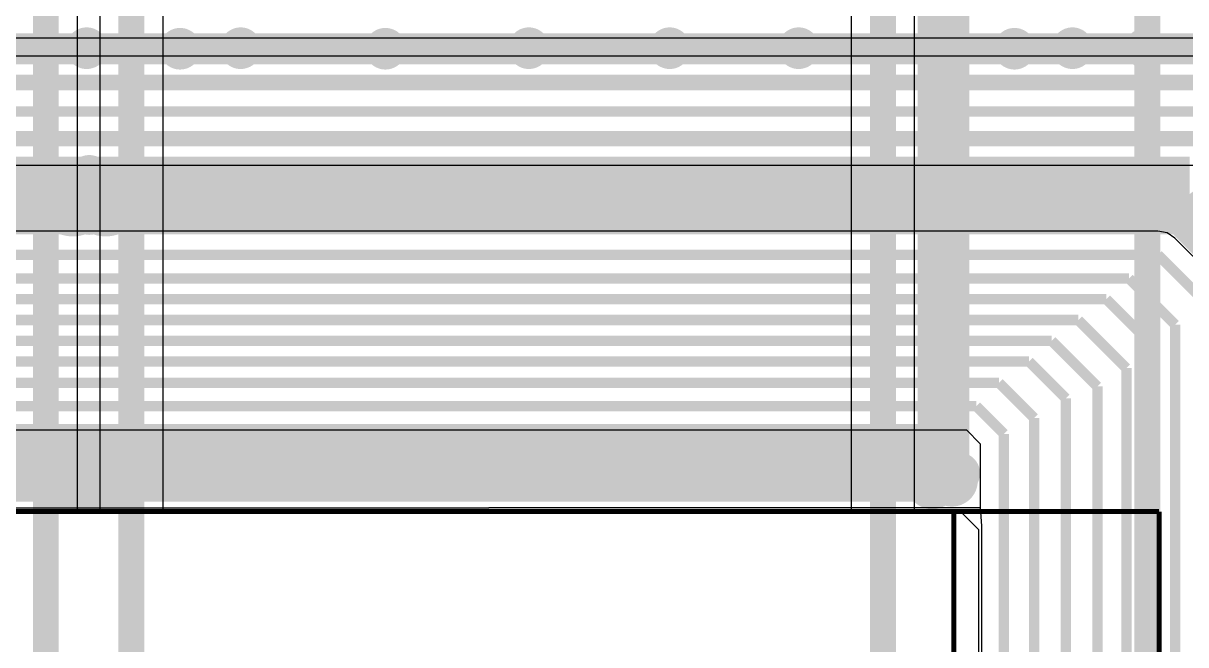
# Model space of a CAD drawing. Extents: x 81 to 196, y 150 to 213.
# Drawn here: x 153.55 to 175.98, y 170.04 to 182.03 of the extents above; entities that cross this region are included whole.
import ezdxf

# ---------------------------------------------------------------- set-up
doc = ezdxf.new("R2010")
doc.units = 0
doc.header["$MEASUREMENT"] = 0
for name, color, linetype in [('BOTTOMLAYER', 5, 'CONTINUOUS'), ('BOTTOMOVERLAY', 54, 'CONTINUOUS'), ('BOTTOMSOLDER', 6, 'CONTINUOUS'), ('MULTILAYER', 9, 'CONTINUOUS'), ('TOPLAYER', 1, 'CONTINUOUS')]:
    doc.layers.add(name, color=color, linetype=linetype)

msp = doc.modelspace()

# ---------------------------------------------------------------- linework, layer by layer
at = {"layer": 'BOTTOMLAYER'}
for p, q in [((156.247328, 172.608626), (156.247328, 191.379226)), ((170.750728, 172.608626), (170.750728, 191.226826)), ((155.02382, 191.125831), (155.02382, 172.608626)), ((169.52722, 190.973431), (169.52722, 172.608626)), ((154.596328, 172.608626), (154.596328, 190.261626)), ((171.637574, 172.608626), (116.316374, 172.608626)), ((155.02382, 172.608626), (154.596328, 172.608626)), ((169.52722, 172.608626), (156.247328, 172.608626)), ((171.637574, 172.608626), (170.750728, 172.608626)), ((171.993174, 172.253026), (171.637574, 172.608626)), ((171.993174, 172.253026), (171.637574, 172.608626)), ((171.993174, 150.104226), (171.993174, 172.253026)), ((171.993174, 167.831592), (171.993174, 172.253026))]:
    msp.add_line(p, q, dxfattribs=at)
for points, const_width in [([(171.307374, 173.523026), (171.307374, 192.395226)], 1.000001), ([(155.635574, 157.775026), (155.635574, 191.379226)], 0.499999), ([(170.138974, 166.868226), (170.138974, 191.226826)], 0.499999), ([(153.984574, 156.276426), (153.984574, 190.261626)], 0.499999)]:
    msp.add_lwpolyline(points, dxfattribs=dict(at, const_width=const_width))
for points, const_width in [([(171.307374, 181.389025, 1), (171.307374, 181.689024, 1)], 0.299999), ([(171.104174, 178.554626, 1), (171.104174, 178.854626, 1)], 0.299999), ([(171.307374, 173.420077, 1), (171.307374, 173.920076, 1)], 0.499999), ([(171.205774, 173.754026, 1), (171.205774, 174.054026, 1)], 0.299999), ([(171.307374, 173.348233, 1), (171.307374, 173.848232, 1)], 0.499999), ([(171.470752, 172.953804, 1), (171.470752, 173.453803, 1)], 0.499999), ([(171.093196, 172.903004, 1), (171.093196, 173.403003, 1)], 0.499999), ([(170.951774, 173.144426, 1), (170.951774, 173.444426, 1)], 0.299999), ([(171.612174, 173.195226, 1), (171.612174, 173.495226, 1)], 0.299999)]:
    msp.add_lwpolyline(points, format="xyb", close=True, dxfattribs=dict(at, const_width=const_width))
at = {"layer": 'BOTTOMLAYER', "const_width": 1.000001}
for points in [[(171.307374, 173.670077, -0.198912), (171.093196, 173.153004)], [(171.470752, 173.203804, -0.198912), (171.307374, 173.598233)]]:
    msp.add_lwpolyline(points, format="xyb", dxfattribs=at)
at = {"layer": 'BOTTOMOVERLAY'}
for points, const_width in [([(175.244374, 150.028026), (175.244374, 188.178826)], 0.499999), ([(171.509075, 172.608626), (103.688076, 172.608626)], 0.1), ([(175.469974, 172.608626), (103.714974, 172.608626)], 0.1), ([(171.509075, 153.558626), (171.509075, 172.608626)], 0.1), ([(175.469974, 153.558626), (175.469974, 172.608626)], 0.1)]:
    msp.add_lwpolyline(points, dxfattribs=dict(at, const_width=const_width))
at = {"layer": 'BOTTOMSOLDER', "const_width": 0.401599}
for points in [[(154.771974, 181.348626, 1), (154.771974, 181.750226, 1)], [(156.575374, 181.338225, 1), (156.575374, 181.739824, 1)], [(157.743774, 181.348626, 1), (157.743774, 181.750226, 1)], [(160.537774, 181.338225, 1), (160.537774, 181.739824, 1)], [(163.306374, 181.348626, 1), (163.306374, 181.750226, 1)], [(166.024174, 181.348626, 1), (166.024174, 181.750226, 1)], [(168.513374, 181.348626, 1), (168.513374, 181.750226, 1)], [(171.307374, 181.338225, 1), (171.307374, 181.739824, 1)], [(172.678974, 181.338225, 1), (172.678974, 181.739824, 1)], [(173.796574, 181.348626, 1), (173.796574, 181.750226, 1)], [(175.218974, 181.348626, 1), (175.218974, 181.750226, 1)], [(154.822774, 178.884826, 1), (154.822774, 179.286426, 1)], [(156.981774, 178.529226, 1), (156.981774, 178.930826, 1)], [(158.759774, 178.478426, 1), (158.759774, 178.880026, 1)], [(160.664774, 178.503826, 1), (160.664774, 178.905426, 1)], [(162.442774, 178.529226, 1), (162.442774, 178.930826, 1)], [(164.881174, 178.453026, 1), (164.881174, 178.854626, 1)], [(166.963974, 178.453026, 1), (166.963974, 178.854626, 1)], [(168.843574, 178.529226, 1), (168.843574, 178.930826, 1)], [(171.104174, 178.503826, 1), (171.104174, 178.905426, 1)], [(172.958374, 178.503826, 1), (172.958374, 178.905426, 1)], [(174.558574, 178.478426, 1), (174.558574, 178.880026, 1)], [(176.327547, 178.233453, 1), (176.327547, 178.635053, 1)], [(154.822774, 178.148226, 1), (154.822774, 178.549826, 1)], [(154.822774, 173.576226, 1), (154.822774, 173.977826, 1)], [(171.205774, 173.703226, 1), (171.205774, 174.104826, 1)], [(161.299774, 173.373026, 1), (161.299774, 173.774626, 1)], [(166.760774, 173.322226, 1), (166.760774, 173.723826, 1)], [(168.945174, 173.296826, 1), (168.945174, 173.698426, 1)], [(157.311974, 173.195226, 1), (157.311974, 173.596826, 1)], [(159.216974, 173.271426, 1), (159.216974, 173.673026, 1)], [(164.220774, 173.220626, 1), (164.220774, 173.622226, 1)], [(170.951774, 173.093626, 1), (170.951774, 173.495226, 1)], [(171.612174, 173.144426, 1), (171.612174, 173.546026, 1)], [(154.848174, 172.814226, 1), (154.848174, 173.215826, 1)]]:
    msp.add_lwpolyline(points, format="xyb", close=True, dxfattribs=at)
at = {"layer": 'MULTILAYER', "const_width": 0.299999}
for points in [[(171.307374, 181.389025, 1), (171.307374, 181.689024, 1)], [(171.104174, 178.554626, 1), (171.104174, 178.854626, 1)], [(171.205774, 173.754026, 1), (171.205774, 174.054026, 1)], [(170.951774, 173.144426, 1), (170.951774, 173.444426, 1)], [(171.612174, 173.195226, 1), (171.612174, 173.495226, 1)]]:
    msp.add_lwpolyline(points, format="xyb", close=True, dxfattribs=at)
at = {"layer": 'TOPLAYER'}
for p, q in [((106.181774, 181.75083), (181.365771, 181.75083)), ((177.581171, 181.398822), (105.681737, 181.398822)), ((104.954776, 179.294828), (176.625613, 179.294828)), ((175.447574, 178.020441), (104.746222, 178.020441)), ((175.623154, 177.985516), (175.447574, 178.020441)), ((175.772006, 177.886058), (175.623154, 177.985516)), ((176.584806, 177.073258), (175.772006, 177.886058)), ((102.923691, 174.181811), (171.752326, 174.181811)), ((171.752326, 174.181811), (172.016959, 173.917178)), ((172.016959, 173.917178), (172.016959, 172.684826)), ((117.459374, 172.659426), (172.018574, 172.684826)), ((172.016959, 172.684826), (117.459374, 172.659426)), ((172.018574, 172.684826), (172.043974, 172.329226)), ((172.043974, 172.329226), (172.043974, 149.926426))]:
    msp.add_line(p, q, dxfattribs=at)
for points, const_width in [([(160.537774, 181.539025), (125.180974, 181.539025)], 0.599999), ([(177.972575, 181.539025), (160.537774, 181.539025)], 0.599999), ([(177.581174, 180.889026), (105.470574, 180.889026)], 0.299999), ([(177.225574, 180.330226), (105.191174, 180.330226)], 0.2), ([(176.836776, 179.804624), (104.954776, 179.804624)], 0.299999), ([(176.057174, 178.704626), (144.180174, 178.704626)], 1.5), ([(177.377974, 177.383826), (176.057174, 178.704626)], 1.5), ([(175.447574, 177.561626), (104.556174, 177.561626)], 0.2), ([(176.260374, 176.748826), (175.447574, 177.561626)], 0.2), ([(174.888977, 177.104223), (104.251577, 177.104223)], 0.2), ([(175.777774, 176.215426), (174.888977, 177.104223)], 0.2), ([(174.450776, 176.704224), (103.914976, 176.704224)], 0.2), ([(175.244374, 175.910626), (174.450776, 176.704224)], 0.2), ([(173.910976, 176.304224), (103.617542, 176.304224)], 0.2), ([(174.837974, 175.377226), (173.910976, 176.304224)], 0.2), ([(175.777774, 156.555826), (175.777774, 176.215426)], 0.2), ([(173.396575, 175.904225), (103.451858, 175.904225)], 0.2), ([(174.279174, 175.021626), (173.396575, 175.904225)], 0.2), ([(175.244374, 167.604826), (175.244374, 175.910626)], 0.2), ([(172.958374, 175.504226), (103.286174, 175.504226)], 0.2), ([(173.669574, 174.793026), (172.958374, 175.504226)], 0.2), ([(174.837974, 155.362026), (174.837974, 175.377226)], 0.2), ([(172.380575, 175.091425), (103.038575, 175.091425)], 0.2), ([(173.059974, 174.412026), (172.380575, 175.091425)], 0.2), ([(174.279174, 169.103426), (174.279174, 175.021626)], 0.2), ([(173.669574, 168.493826), (173.669574, 174.793026)], 0.2), ([(171.942374, 174.640626), (102.923691, 174.640626)], 0.2), ([(172.475774, 174.107226), (171.942374, 174.640626)], 0.2), ([(173.059974, 167.858826), (173.059974, 174.412026)], 0.2), ([(171.408974, 173.548426), (104.200574, 173.548426)], 1.5), ([(172.475774, 167.325426), (172.475774, 174.107226)], 0.2), ([(171.612174, 173.345226), (171.408974, 173.548426)], 0.599999)]:
    msp.add_lwpolyline(points, dxfattribs=dict(at, const_width=const_width))
for points, const_width in [([(154.771974, 181.399426, 1), (154.771974, 181.699426, 1)], 0.299999), ([(156.575374, 181.389025, 1), (156.575374, 181.689024, 1)], 0.299999), ([(157.743774, 181.399426, 1), (157.743774, 181.699426, 1)], 0.299999), ([(160.537774, 181.389025, 1), (160.537774, 181.689024, 1)], 0.299999), ([(163.306374, 181.399426, 1), (163.306374, 181.699426, 1)], 0.299999), ([(166.024174, 181.399426, 1), (166.024174, 181.699426, 1)], 0.299999), ([(168.513374, 181.399426, 1), (168.513374, 181.699426, 1)], 0.299999), ([(171.307374, 181.389025, 1), (171.307374, 181.689024, 1)], 0.299999), ([(172.678974, 181.389025, 1), (172.678974, 181.689024, 1)], 0.299999), ([(173.796574, 181.399426, 1), (173.796574, 181.699426, 1)], 0.299999), ([(175.218974, 181.399426, 1), (175.218974, 181.699426, 1)], 0.299999), ([(154.504576, 178.292224, 1), (154.504576, 179.042225, 1)], 0.749999), ([(154.594872, 178.329625, 1), (154.594872, 179.079627, 1)], 0.749999), ([(155.050676, 178.329625, 1), (155.050676, 179.079627, 1)], 0.749999), ([(155.140973, 178.292224, 1), (155.140973, 179.042225, 1)], 0.749999), ([(154.822774, 178.935626, 1), (154.822774, 179.235626, 1)], 0.299999), ([(156.981774, 178.580026, 1), (156.981774, 178.880026, 1)], 0.299999), ([(158.759774, 178.529226, 1), (158.759774, 178.829226, 1)], 0.299999), ([(160.664774, 178.554626, 1), (160.664774, 178.854626, 1)], 0.299999), ([(162.442774, 178.580026, 1), (162.442774, 178.880026, 1)], 0.299999), ([(164.881174, 178.503826, 1), (164.881174, 178.803826, 1)], 0.299999), ([(166.963974, 178.503826, 1), (166.963974, 178.803826, 1)], 0.299999), ([(168.843574, 178.580026, 1), (168.843574, 178.880026, 1)], 0.299999), ([(171.104174, 178.554626, 1), (171.104174, 178.854626, 1)], 0.299999), ([(172.958374, 178.554626, 1), (172.958374, 178.854626, 1)], 0.299999), ([(174.558574, 178.529226, 1), (174.558574, 178.829226, 1)], 0.299999), ([(154.822774, 178.199026, 1), (154.822774, 178.499026, 1)], 0.299999), ([(154.646831, 173.173425, 1), (154.646831, 173.923427, 1)], 0.749999), ([(155.049517, 173.173425, 1), (155.049517, 173.923427, 1)], 0.749999), ([(171.205774, 173.754026, 1), (171.205774, 174.054026, 1)], 0.299999), ([(154.529975, 172.958224, 1), (154.529975, 173.708225, 1)], 0.749999), ([(155.166372, 172.958224, 1), (155.166372, 173.708225, 1)], 0.749999), ([(154.822774, 173.627026, 1), (154.822774, 173.927026, 1)], 0.299999), ([(157.311974, 173.246026, 1), (157.311974, 173.546026, 1)], 0.299999), ([(159.216974, 173.322226, 1), (159.216974, 173.622226, 1)], 0.299999), ([(161.299774, 173.423826, 1), (161.299774, 173.723826, 1)], 0.299999), ([(164.220774, 173.271426, 1), (164.220774, 173.571426, 1)], 0.299999), ([(166.760774, 173.373026, 1), (166.760774, 173.673026, 1)], 0.299999), ([(168.945174, 173.347626, 1), (168.945174, 173.647626, 1)], 0.299999), ([(170.951774, 173.144426, 1), (170.951774, 173.444426, 1)], 0.299999), ([(171.612174, 173.195226, 1), (171.612174, 173.495226, 1)], 0.299999), ([(154.848174, 172.865026, 1), (154.848174, 173.165026, 1)], 0.299999)]:
    msp.add_lwpolyline(points, format="xyb", close=True, dxfattribs=dict(at, const_width=const_width))
at = {"layer": 'TOPLAYER', "const_width": 1.5}
for points in [[(154.504576, 178.667224, -0.198912), (154.594872, 178.704626)], [(155.050676, 178.704626, -0.198912), (155.140973, 178.667224)], [(154.529975, 173.333224, -0.198912), (155.049517, 173.548426)], [(154.646831, 173.548426, -0.198912), (155.166372, 173.333224)]]:
    msp.add_lwpolyline(points, format="xyb", dxfattribs=at)

doc.saveas('drawing.dxf')
